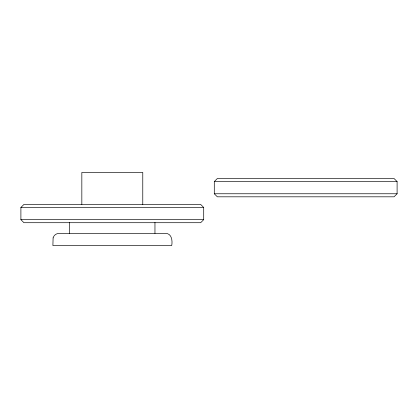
<?xml version="1.0" encoding="UTF-8"?>
<svg xmlns="http://www.w3.org/2000/svg" width="418" height="418" viewBox="0 0 418 418"><rect width="100%" height="100%" fill="white"/><g stroke="black" fill="none" stroke-linecap="round" stroke-linejoin="round"><path stroke-width="0.63" d="M20.9 207.474L23.946 204.428L200.661 204.428L203.707 207.474L203.707 219.664L200.661 222.71L23.946 222.71L20.9 219.664L20.9 207.474L203.707 207.474M214.293 181.579L217.339 178.533L394.054 178.533L397.1 181.579L397.1 193.764L394.054 196.815L217.339 196.815L214.293 193.764L214.293 181.579L397.1 181.579M214.293 193.764L397.1 193.764M20.9 219.664L203.707 219.664M154.958 222.47L154.958 233.375M142.773 204.428L142.773 172.441L81.834 172.441L81.834 204.428M69.649 222.47L69.649 233.375M53.102 237.889L52.893 245.559L171.714 245.559C172.613 240.899 171.793 233.38 165.57 233.375L59.037 233.375C56.331 233.39 53.823 235.277 53.102 237.889"/></g></svg>
